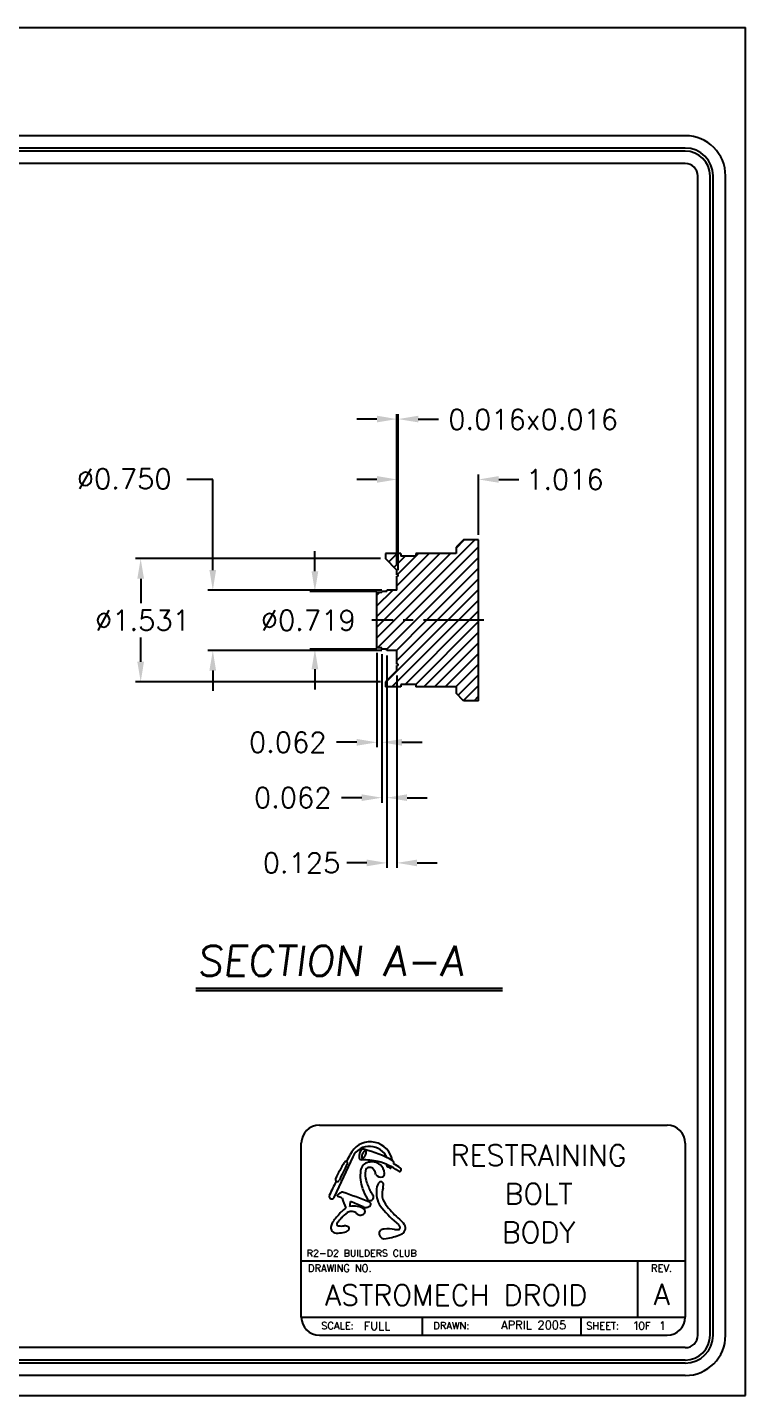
# Model space of a CAD drawing. Extents: x 0 to 22, y 0 to 17.
# Drawn here: x 13.07 to 22, y 0 to 17 of the extents above; entities that cross this region are included whole.
import ezdxf
from ezdxf.enums import TextEntityAlignment as Align

# ---------------------------------------------------------------- set-up
doc = ezdxf.new("R2010")
doc.units = 0
doc.linetypes.add('CENTER2', pattern=[1.125, 0.75, -0.125, 0.125, -0.125])
doc.layers.get('0').update_dxf_attribs({"linetype": 'CONTINUOUS'})
for name, color, linetype in [('BODY_-_RESTRAINING_BOLT', 7, 'CONTINUOUS'), ('DIMENSIONS', 1, 'CONTINUOUS'), ('FORM', 5, 'CONTINUOUS')]:
    doc.layers.add(name, color=color, linetype=linetype)
doc.styles.get("Standard").update_dxf_attribs({"font": 'simplex.shx'})

msp = doc.modelspace()

# ---------------------------------------------------------------- linework, layer by layer
for p, q in [((0, 17), (22, 17)), ((22, 0), (22, 17)), ((0, 0), (22, 0))]:
    msp.add_line(p, q)
at = {"layer": 'BODY_-_RESTRAINING_BOLT'}
for p, q in [((17.636, 9.633), (18.636, 10.633)), ((17.769, 9.633), (18.682, 10.547)), ((18.495, 10.633), (18.401, 10.54)), ((18.401, 10.531), (18.504, 10.633)), ((18.682, 10.633), (18.495, 10.633)), ((18.682, 8.633), (18.682, 10.633)), ((17.417, 9.679), (18.199, 10.462)), ((17.504, 9.633), (18.332, 10.462)), ((17.714, 10.462), (17.526, 10.462)), ((17.526, 10.462), (17.526, 10.399)), ((17.667, 10.258), (17.526, 10.399)), ((17.566, 10.359), (17.669, 10.462)), ((17.633, 10.293), (17.77, 10.43)), ((17.667, 10.062), (18.067, 10.462)), ((17.668, 10.196), (17.934, 10.462)), ((17.714, 10.462), (17.714, 10.43)), ((17.901, 10.43), (17.714, 10.43)), ((17.901, 10.462), (17.901, 10.43)), ((18.401, 10.462), (17.901, 10.462)), ((17.901, 9.633), (18.682, 10.414)), ((18.401, 10.54), (18.401, 10.462)), ((17.667, 10.196), (17.667, 10.258)), ((18.034, 9.633), (18.682, 10.282)), ((17.682, 10.196), (17.667, 10.196)), ((17.682, 10.18), (17.667, 10.18)), ((17.667, 10.008), (17.667, 10.18)), ((17.682, 10.18), (17.682, 10.196)), ((18.167, 9.633), (18.682, 10.149)), ((17.417, 9.812), (17.614, 10.008)), ((17.479, 9.977), (17.417, 9.977)), ((17.417, 9.29), (17.417, 9.977)), ((17.417, 9.944), (17.45, 9.977)), ((17.542, 9.993), (17.479, 9.993)), ((17.479, 9.977), (17.479, 9.993)), ((17.667, 10.008), (17.542, 10.008)), ((17.542, 9.993), (17.542, 10.008)), ((18.299, 9.633), (18.682, 10.017)), ((18.432, 9.633), (18.682, 9.884)), ((18.564, 9.633), (18.682, 9.752)), ((17.417, 9.547), (17.504, 9.633)), ((17.417, 9.414), (17.636, 9.633)), ((17.425, 9.29), (17.769, 9.633)), ((17.526, 8.86), (18.299, 9.633)), ((17.542, 9.274), (17.901, 9.633)), ((17.604, 8.805), (18.432, 9.633)), ((17.659, 9.258), (18.034, 9.633)), ((17.667, 9.134), (18.167, 9.633)), ((17.767, 8.837), (18.564, 9.633)), ((17.9, 8.837), (18.682, 9.619)), ((18.001, 8.805), (18.682, 9.486)), ((18.134, 8.805), (18.682, 9.354)), ((17.479, 9.29), (17.417, 9.29)), ((17.479, 9.274), (17.479, 9.29)), ((17.542, 9.274), (17.479, 9.274)), ((17.542, 9.258), (17.542, 9.274)), ((17.667, 9.258), (17.542, 9.258)), ((17.667, 9.087), (17.667, 9.258)), ((18.267, 8.805), (18.682, 9.221)), ((17.682, 9.087), (17.667, 9.087)), ((17.682, 9.071), (17.667, 9.071)), ((17.667, 9.008), (17.667, 9.071)), ((17.682, 9.071), (17.682, 9.087)), ((18.399, 8.805), (18.682, 9.089)), ((17.667, 9.008), (17.526, 8.868)), ((17.526, 8.868), (17.526, 8.805)), ((18.427, 8.701), (18.682, 8.956)), ((17.714, 8.805), (17.526, 8.805)), ((17.901, 8.837), (17.714, 8.837)), ((17.714, 8.837), (17.714, 8.805)), ((17.901, 8.837), (17.901, 8.805)), ((18.401, 8.805), (17.901, 8.805)), ((18.401, 8.805), (18.401, 8.727)), ((18.495, 8.633), (18.401, 8.727)), ((18.494, 8.635), (18.682, 8.823)), ((18.625, 8.633), (18.682, 8.691)), ((18.682, 8.633), (18.495, 8.633))]:
    msp.add_line(p, q, dxfattribs=at)
at = {"layer": 'BODY_-_RESTRAINING_BOLT', "linetype": 'CENTER2'}
msp.add_line((18.745, 9.633), (17.354, 9.633), dxfattribs=at)
at = {"layer": 'DIMENSIONS'}
for p, q in [((17.417, 12.133), (17.167, 12.133)), ((17.667, 10.321), (17.667, 12.196)), ((17.682, 10.258), (17.682, 12.196)), ((17.932, 12.133), (18.182, 12.133)), ((17.667, 10.321), (17.667, 11.446)), ((18.682, 10.696), (18.682, 11.446)), ((15.378, 11.383), (15.057, 11.383)), ((15.378, 10.258), (15.378, 11.383)), ((17.417, 11.383), (17.167, 11.383)), ((18.932, 11.383), (19.182, 11.383)), ((17.464, 10.399), (14.419, 10.399)), ((16.647, 10.243), (16.647, 10.493)), ((14.482, 10.149), (14.482, 9.848)), ((17.479, 10.008), (15.315, 10.008)), ((17.417, 9.993), (16.584, 9.993)), ((14.482, 9.118), (14.482, 9.418)), ((17.479, 9.258), (15.315, 9.258)), ((17.417, 9.274), (16.584, 9.274)), ((17.417, 9.227), (17.417, 8.055)), ((17.479, 9.212), (17.479, 7.367)), ((17.479, 9.212), (17.479, 8.055)), ((17.542, 9.196), (17.542, 7.367)), ((16.647, 9.024), (16.647, 8.774)), ((17.542, 9.133), (17.542, 6.556)), ((17.464, 8.868), (14.419, 8.868)), ((15.378, 9.008), (15.378, 8.758)), ((17.667, 8.946), (17.667, 6.556)), ((17.167, 8.117), (16.917, 8.117)), ((17.729, 8.117), (17.979, 8.117)), ((17.229, 7.429), (16.979, 7.429)), ((17.792, 7.429), (18.042, 7.429)), ((17.292, 6.619), (17.042, 6.619)), ((17.917, 6.619), (18.167, 6.619)), ((15.166, 5.062), (18.979, 5.062)), ((15.166, 5.035), (18.979, 5.035))]:
    msp.add_line(p, q, dxfattribs=at)
for points in [[(17.417, 12.175), (17.417, 12.092), (17.667, 12.133)], [(17.932, 12.175), (17.932, 12.092), (17.682, 12.133)], [(17.417, 11.425), (17.417, 11.342), (17.667, 11.383)], [(18.932, 11.425), (18.932, 11.342), (18.682, 11.383)], [(14.44, 10.149), (14.523, 10.149), (14.482, 10.399)], [(15.336, 10.258), (15.419, 10.258), (15.378, 10.008)], [(16.605, 10.243), (16.689, 10.243), (16.647, 9.993)], [(15.336, 9.008), (15.419, 9.008), (15.378, 9.258)], [(16.605, 9.024), (16.689, 9.024), (16.647, 9.274)], [(14.44, 9.118), (14.523, 9.118), (14.482, 8.868)], [(17.167, 8.159), (17.167, 8.075), (17.417, 8.117)], [(17.729, 8.159), (17.729, 8.075), (17.479, 8.117)], [(17.229, 7.471), (17.229, 7.388), (17.479, 7.429)], [(17.792, 7.471), (17.792, 7.388), (17.542, 7.429)], [(17.292, 6.66), (17.292, 6.577), (17.542, 6.619)], [(17.917, 6.66), (17.917, 6.577), (17.667, 6.619)]]:
    msp.add_solid(points, dxfattribs=at)
at = {"layer": 'FORM'}
for p, q in [((21.25, 15.654), (0.75, 15.654)), ((21.25, 15.5), (0.75, 15.5)), ((21.25, 15.462), (0.75, 15.462)), ((21.25, 15.308), (0.75, 15.308)), ((21.404, 0.75), (21.404, 15.154)), ((21.558, 0.75), (21.558, 15.154)), ((21.596, 0.75), (21.596, 15.154)), ((21.75, 0.75), (21.75, 15.154)), ((21.25, 0.596), (0.75, 0.596)), ((21.25, 0.442), (0.75, 0.442)), ((21.25, 0.404), (0.75, 0.404)), ((21.25, 0.25), (0.75, 0.25))]:
    msp.add_line(p, q, dxfattribs=at)
at = {"layer": 'FORM', "linetype": 'CONTINUOUS'}
for p, q in [((16.703, 3.361), (21.025, 3.361)), ((16.478, 0.975), (16.478, 3.136)), ((21.25, 3.136), (21.25, 0.975)), ((16.478, 1.673), (21.25, 1.673)), ((20.655, 1.673), (20.655, 0.975)), ((16.478, 0.975), (21.25, 0.975)), ((17.978, 0.975), (17.978, 0.75)), ((19.95, 0.972), (19.95, 0.747)), ((16.703, 0.75), (21.025, 0.75))]:
    msp.add_line(p, q, dxfattribs=at)
at = {"layer": 'FORM', "color": 1}
msp.add_polyline3d([(17.276, 3.04, 0), (17.275, 3.041, 0), (17.274, 3.041, 0), (17.273, 3.041, 0), (17.272, 3.041, 0), (17.27, 3.041, 0), (17.269, 3.041, 0), (17.268, 3.04, 0), (17.267, 3.04, 0), (17.266, 3.039, 0), (17.265, 3.039, 0), (17.263, 3.038, 0), (17.262, 3.037, 0), (17.261, 3.036, 0), (17.259, 3.035, 0), (17.258, 3.034, 0), (17.257, 3.033, 0), (17.255, 3.032, 0), (17.254, 3.03, 0), (17.253, 3.029, 0), (17.252, 3.027, 0), (17.25, 3.025, 0), (17.249, 3.024, 0), (17.248, 3.022, 0), (17.246, 3.02, 0), (17.245, 3.018, 0), (17.244, 3.016, 0), (17.243, 3.014, 0), (17.242, 3.012, 0), (17.241, 3.01, 0), (17.239, 3.008, 0), (17.238, 3.006, 0), (17.237, 3.003, 0), (17.236, 3.001, 0), (17.236, 2.999, 0), (17.235, 2.997, 0), (17.234, 2.995, 0), (17.233, 2.992, 0), (17.233, 2.99, 0), (17.232, 2.988, 0), (17.231, 2.986, 0), (17.231, 2.983, 0), (17.23, 2.981, 0), (17.23, 2.979, 0), (17.23, 2.977, 0), (17.229, 2.975, 0), (17.229, 2.973, 0), (17.229, 2.971, 0), (17.229, 2.969, 0), (17.229, 2.968, 0), (17.229, 2.966, 0), (17.229, 2.964, 0), (17.229, 2.962, 0), (17.23, 2.961, 0), (17.23, 2.96, 0), (17.23, 2.958, 0), (17.231, 2.957, 0), (17.231, 2.956, 0), (17.232, 2.955, 0), (17.232, 2.954, 0), (17.233, 2.953, 0), (17.234, 2.952, 0), (17.234, 2.951, 0), (17.235, 2.951, 0), (17.236, 2.95, 0), (17.237, 2.95, 0), (17.238, 2.95, 0), (17.239, 2.95, 0), (17.24, 2.95, 0), (17.241, 2.95, 0), (17.242, 2.95, 0), (17.244, 2.95, 0), (17.245, 2.951, 0), (17.246, 2.951, 0), (17.247, 2.952, 0), (17.248, 2.953, 0), (17.25, 2.953, 0), (17.251, 2.954, 0), (17.252, 2.955, 0), (17.254, 2.957, 0), (17.255, 2.958, 0), (17.256, 2.959, 0), (17.258, 2.961, 0), (17.259, 2.962, 0), (17.26, 2.964, 0), (17.262, 2.965, 0), (17.263, 2.967, 0), (17.264, 2.969, 0), (17.265, 2.971, 0), (17.267, 2.973, 0), (17.268, 2.975, 0), (17.269, 2.977, 0), (17.27, 2.979, 0), (17.271, 2.981, 0), (17.272, 2.983, 0), (17.273, 2.985, 0), (17.274, 2.987, 0), (17.275, 2.989, 0), (17.276, 2.992, 0), (17.277, 2.994, 0), (17.278, 2.996, 0), (17.279, 2.998, 0), (17.279, 3.001, 0), (17.28, 3.003, 0), (17.28, 3.005, 0), (17.281, 3.007, 0), (17.282, 3.009, 0), (17.282, 3.011, 0), (17.282, 3.014, 0), (17.282, 3.016, 0), (17.283, 3.018, 0), (17.283, 3.019, 0), (17.283, 3.021, 0), (17.283, 3.023, 0), (17.283, 3.025, 0), (17.283, 3.027, 0), (17.283, 3.028, 0), (17.282, 3.03, 0), (17.282, 3.031, 0), (17.282, 3.032, 0), (17.281, 3.034, 0), (17.281, 3.035, 0), (17.28, 3.036, 0), (17.279, 3.037, 0), (17.279, 3.038, 0), (17.278, 3.039, 0), (17.277, 3.039, 0), (17.276, 3.04, 0), (17.276, 3.04, 0)], dxfattribs=at)
at = {"layer": 'FORM'}
for centre, radius, start, end in [((21.25, 15.154), 0.5, 0, 90), ((21.25, 15.154), 0.346, 0, 90), ((21.25, 15.154), 0.308, 0, 90), ((21.25, 15.154), 0.154, 0, 90), ((21.25, 0.75), 0.5, 270, 0), ((21.25, 0.75), 0.346, 270, 0), ((21.25, 0.75), 0.308, 270, 0), ((21.25, 0.75), 0.154, 270, 0)]:
    msp.add_arc(centre, radius, start, end, dxfattribs=at)
at = {"layer": 'FORM', "linetype": 'CONTINUOUS'}
for centre, start, end in [((16.703, 3.136), 90, 180), ((21.025, 3.136), 360, 90), ((16.703, 0.975), 180, 270), ((21.025, 0.975), 270, 0)]:
    msp.add_arc(centre, 0.225, start, end, dxfattribs=at)
at = {"layer": 'FORM', "color": 7}
for centre, radius, start, end in [((17.335, 2.875), 0.278, 18.2326, 154.6361), ((17.32, 2.877), 0.22, 85.4854, 155.5007), ((17.329, 2.86), 0.236, 23.4687, 88.1516), ((26.447, -1.666), 10.415, 153.5831, 156.6069), ((24.943, -1.125), 8.874, 152.341, 152.9694), ((17.331, 2.785), 0.116, 99.8697, 175.5952), ((17.352, 2.722), 0.182, 54.1043, 102.9674), ((17.418, 2.904), 0.19, 5.638, 17.7915), ((17.677, 2.732), 0.466, 172.3003, 200.1263), ((17.548, 2.754), 0.276, 171.5259, 197.4947), ((17.322, 2.787), 0.048, 100.0375, 170.9848), ((17.324, 2.718), 0.117, 68.785, 94.7421), ((17.307, 2.762), 0.0871, 20.1831, 47.8338), ((17.16, 2.686), 0.253, 14.2811, 24.9473), ((17.465, 2.784), 0.0699, 210.2865, 287.2592), ((17.362, 2.758), 0.148, 0.8907, 49.1139), ((17.471, 2.753), 0.0394, 291.9673, 10.2011), ((17.547, 2.854), 0.00713, 157.3748, 243.1832), ((17.429, 2.913), 0.124, 333.247, 339.1268), ((17.713, 3.159), 0.354, 241.5397, 249.3399), ((17.589, 2.831), 0.00392, 246.7424, 343.5507), ((17.418, 2.904), 0.19, 336.9972, 341.1119), ((25.042, -1.414), 9.096, 153.3711, 154.604), ((18.01, 2.862), 0.824, 200.6463, 210.0465), ((17.867, 2.831), 0.604, 195.3231, 209.2908), ((17.588, 2.552), 0.175, 149.9608, 183.0164), ((17.466, 2.624), 0.0332, 69.7642, 151.8988), ((17.462, 2.621), 0.0368, 357.6694, 65.2511), ((17.771, 2.498), 0.289, 162.8186, 185.355), ((17.375, 2.614), 0.123, 345.3619, 2.6057), ((16.856, 2.477), 0.0328, 161.1287, 346.893), ((16.933, 2.484), 0.00917, 120.5491, 251.4839), ((17.104, 2.316), 0.248, 124.2548, 135.0129), ((15.699, -0.948), 3.638, 69.2866, 70.2231), ((16.983, 2.502), 0.0272, 76.4452, 134.3635), ((18.095, 2.805), 1.164, 197.5192, 203.9815), ((13.996, -5.973), 9.014, 68.3272, 70.6061), ((16.737, 2.434), 0.354, 346.5241, 356.715), ((15.699, -0.948), 3.638, 64.8574, 67.5151), ((17.335, 2.464), 0.0413, 201.5645, 38.0941), ((17.319, 2.379), 0.0245, 325.5245, 75.3405), ((16.875, 2.223), 0.561, 28.4319, 33.8655), ((17.717, 2.521), 0.305, 175.9752, 218.045), ((17.739, 2.527), 0.262, 192.3535, 222.302), ((18.526, 0.861), 2.105, 137.4564, 141.4055), ((17.16, 2.124), 0.244, 121.505, 139.0958), ((17.302, 1.933), 0.424, 126.6804, 139.7871), ((17.098, 2.205), 0.0841, 90, 125.5975), ((17.125, 2.025), 0.329, 81.0168, 97.6796), ((17.107, 2.24), 0.0497, 63.4627, 100.742), ((17.111, 2.214), 0.0734, 50.0038, 75.5417), ((17.242, 2.344), 0.112, 221.1819, 237.6838), ((17.146, 2.156), 0.197, 58.748, 81.1062), ((17.213, 2.333), 0.0899, 250.0839, 281.7545), ((17.226, 2.287), 0.0415, 277.7057, 342.6988), ((17.278, 2.412), 0.0742, 243.4858, 285.1066), ((17.236, 2.292), 0.0343, 329.1857, 69.5272), ((17.289, 2.401), 0.0619, 277.7873, 324.4296), ((18.685, 3.332), 1.567, 219.6028, 230.5002), ((18.64, 3.253), 1.419, 219.5063, 228.4276), ((17, 2.075), 0.155, 140.5469, 175.5193), ((16.89, 2.087), 0.0444, 178.8843, 204.47), ((16.904, 2.08), 0.0554, 192.6455, 248.2224), ((16.937, 2.134), 0.0204, 124.2549, 201.2233), ((16.943, 2.137), 0.0267, 201.8253, 267.1645), ((17.686, 1.488), 1.009, 134.541, 138.9147), ((16.976, 2.347), 0.24, 261.666, 278.334), ((17.014, 2.023), 0.0874, 52.9907, 91.7489), ((16.999, 2.117), 0.0895, 283.5752, 324.5897), ((17.05, 2.075), 0.0238, 337.1416, 47.565), ((17.505, 2.009), 0.0608, 88.4325, 186.6263), ((17.556, 1.522), 0.55, 81.4266, 95.2081), ((17.67, 2.211), 0.149, 257.5181, 277.231), ((17.658, 2.085), 0.0481, 12.0254, 52.1436), ((17.679, 2.089), 0.0274, 292.2603, 12.8674), ((17.545, 1.983), 0.259, 32.9711, 53.7284), ((17.686, 2.084), 0.0865, 287.7475, 27.3521), ((16.928, 2.126), 0.107, 245.4026, 275.4098), ((16.926, 2.426), 0.406, 271.6993, 283.3954), ((17.514, 2.021), 0.0727, 195.7266, 285.3807), ((17.428, 2.665), 0.721, 278.3733, 293.1521)]:
    msp.add_arc(centre, radius, start, end, dxfattribs=at)
at = {"layer": 'FORM', "color": 5}
for centre, radius, start, end in [((17.247, 3.028), 0.0336, 75.2447, 147.693), ((16.847, 1.492), 1.621, 61.6372, 75.392), ((18.671, 1.878), 1.947, 148.4149, 155.1985), ((17.032, 2.888), 0.0215, 335.3232, 152.6722), ((17.33, 2.97), 0.135, 145.6086, 184.3667), ((17.226, 2.961), 0.0308, 183.998, 273.3138), ((17.221, 1.871), 1.06, 78.393, 89.648), ((17.209, 2.116), 0.825, 54.9325, 74.1529), ((17.586, 2.891), 0.041, 342.6983, 41.6728), ((19.048, 1.745), 2.296, 150.4088, 156.2074), ((17.427, 2.454), 0.469, 52.7669, 65.0636), ((17.698, 2.808), 0.023, 227.6203, 57.4121), ((16.926, 2.683), 0.0245, 152.1811, 330.991)]:
    msp.add_arc(centre, radius, start, end, dxfattribs=at)

# ---------------------------------------------------------------- texts
at = {"layer": 'DIMENSIONS'}
for s, p in [('0.016x0.016', (18.304, 12.003)), ('%%C0.750', (13.688, 11.265)), ('1.016', (19.272, 11.258)), ('%%C1.531', (13.915, 9.508)), ('%%C0.719', (15.975, 9.508)), ('0.062', (15.827, 7.992)), ('0.062', (15.889, 7.304)), ('0.125', (15.999, 6.494))]:
    msp.add_text(s, height=0.25, dxfattribs=at).set_placement(p)
at = {"layer": 'DIMENSIONS', "oblique": 7}
msp.add_text('SECTION A-A', height=0.375, dxfattribs=at).set_placement((15.178, 5.214))
at = {"layer": 'FORM'}
for s, height, p in [('RESTRAINING', 0.26052, (19.427, 2.854)), ('BOLT', 0.2605, (19.427, 2.377)), ('BODY', 0.2605, (19.427, 1.899))]:
    msp.add_text(s, height=height, dxfattribs=at).set_placement(p, align=Align.CENTER)
at = {"layer": 'FORM', "color": 7}
msp.add_text('R2-D2 BUILDERS CLUB', height=0.08615, dxfattribs=at).set_placement((16.546, 1.727))
at = {"layer": 'FORM', "linetype": 'CONTINUOUS'}
for s, height, p in [('DRAWING NO.', 0.09003, (16.561, 1.538)), ('SCALE:', 0.09, (16.725, 0.824)), ('DRAWN:', 0.09, (18.119, 0.824)), ('SHEET:   OF', 0.09003, (20.018, 0.823))]:
    msp.add_text(s, height=height, dxfattribs=at).set_placement(p)
msp.add_text('REV.', height=0.09, dxfattribs=at).set_placement((20.955, 1.538), align=Align.CENTER)
at = {"layer": 'FORM'}
for s, height, p in [('ASTROMECH DROID', 0.26052, (16.771, 1.118)), ('A', 0.261, (20.857, 1.128)), ('FULL', 0.1042, (17.254, 0.814)), ('1   1', 0.1042, (20.593, 0.817))]:
    msp.add_text(s, height=height, dxfattribs=at).set_placement(p)
msp.add_text('APRIL 2005', height=0.1042, dxfattribs=at).set_placement((19.77, 0.825), align=Align.RIGHT)

doc.saveas('drawing.dxf')
